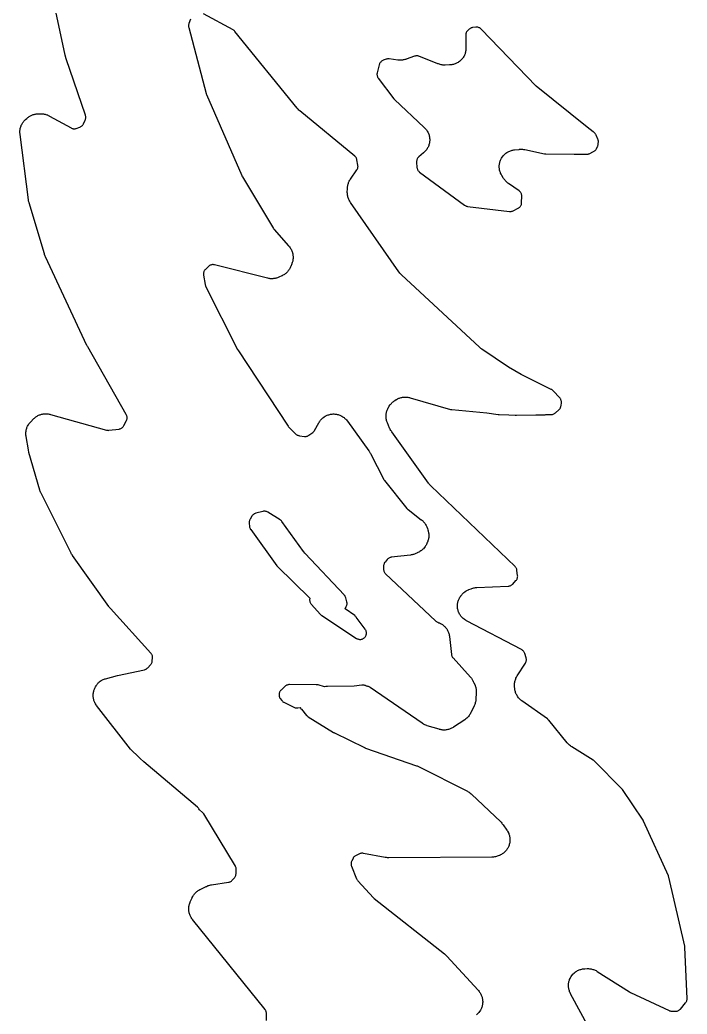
# Model space of a CAD drawing. Header units: millimetres. Extents: x 0 to 194, y 0 to 300.
# Drawn here: x 0.09 to 31.42, y 159.71 to 206.44 of the extents above; entities that cross this region are included whole.
import ezdxf

# ---------------------------------------------------------------- set-up
doc = ezdxf.new("R2010")
doc.units = ezdxf.units.MM
doc.layers.add('CUT', color=7, linetype='CONTINUOUS')

msp = doc.modelspace()

# ---------------------------------------------------------------- linework, layer by layer
at = {"layer": 'CUT'}
for points in [[(11.6728, 159.4002), (11.6632, 159.7394), (11.6611, 159.7671), (11.6565, 159.7945), (11.6493, 159.8214), (11.6397, 159.8475), (11.6278, 159.8726), (11.6135, 159.8964), (11.5971, 159.9189), (8.1956, 164.1507), (8.1819, 164.1686), (8.1556, 164.205), (8.131, 164.2427), (8.1141, 164.2718), (8.0935, 164.3117), (8.0795, 164.3424), (8.0629, 164.3841), (8.0521, 164.416), (8.0398, 164.4593), (8.0322, 164.4921), (8.0243, 164.5363), (8.02, 164.5698), (8.0166, 164.6146), (8.0156, 164.6482), (8.0167, 164.6932), (8.0191, 164.7268), (8.0246, 164.7714), (8.0304, 164.8046), (8.0403, 164.8484), (8.0494, 164.8808), (8.0636, 164.9235), (8.08, 164.9653), (8.0887, 164.9861), (8.1706, 165.1681), (8.1801, 165.1881), (8.2003, 165.2275), (8.2223, 165.2659), (8.2402, 165.2939), (8.266, 165.3299), (8.2865, 165.356), (8.3157, 165.3893), (8.3387, 165.4132), (8.371, 165.4436), (8.3963, 165.4651), (8.4314, 165.4921), (8.4587, 165.511), (8.4963, 165.5344), (8.535, 165.556), (8.5546, 165.5663), (8.8259, 165.7002), (8.8468, 165.7099), (8.889, 165.7281), (8.9321, 165.7441), (8.9649, 165.7545), (9.0094, 165.7661), (9.0545, 165.7753), (9.0771, 165.7794), (9.8804, 165.9023), (9.9097, 165.9083), (9.9382, 165.9172), (9.9658, 165.9288), (9.992, 165.9432), (10.0166, 165.9601), (10.0395, 165.9793), (10.0603, 166.0007), (10.1619, 166.1163), (10.1797, 166.1386), (10.1953, 166.1625), (10.2086, 166.1877), (10.2194, 166.2141), (10.2277, 166.2415), (10.2333, 166.2694), (10.2362, 166.2978), (10.247, 166.4923), (10.2471, 166.5223), (10.2443, 166.5521), (10.2385, 166.5816), (10.2297, 166.6103), (10.2182, 166.6379), (10.204, 166.6643), (8.7167, 169.1185), (8.699, 169.1445), (8.6787, 169.1685), (8.6561, 169.1902), (8.5139, 169.3128), (8.4902, 169.3525), (8.4718, 169.3797), (8.4506, 169.4047), (8.4268, 169.4273), (5.8991, 171.5708), (5.7384, 171.7239), (5.7003, 171.7603), (5.6837, 171.776), (5.2862, 172.1548), (3.689, 174.2058), (3.6861, 174.2096), (3.6608, 174.2458), (3.6373, 174.2832), (3.621, 174.312), (3.6013, 174.3515), (3.5879, 174.3818), (3.5721, 174.4231), (3.5618, 174.4546), (3.5502, 174.4972), (3.543, 174.5295), (3.5356, 174.573), (3.5316, 174.6059), (3.5285, 174.65), (3.5278, 174.6831), (3.529, 174.7272), (3.5315, 174.7602), (3.5371, 174.8041), (3.5428, 174.8367), (3.5526, 174.8798), (3.5616, 174.9116), (3.5755, 174.9535), (3.5876, 174.9844), (3.6056, 175.0247), (3.6256, 175.0641), (3.6361, 175.0836), (3.6636, 175.1317), (3.6744, 175.1497), (3.6969, 175.1851), (3.721, 175.2195), (3.7402, 175.2444), (3.7675, 175.2763), (3.789, 175.2993), (3.819, 175.3286), (3.8273, 175.3359), (3.8331, 175.3404), (3.8602, 175.3594), (3.8976, 175.3829), (3.9264, 175.3992), (3.966, 175.4189), (3.9963, 175.4323), (4.0376, 175.4481), (4.0796, 175.4618), (4.1007, 175.4681), (4.6762, 175.6256), (5.9355, 175.8965), (5.9644, 175.9043), (5.9924, 175.9149), (6.0192, 175.9282), (6.0445, 175.9441), (6.0681, 175.9624), (6.0898, 175.9831), (6.2214, 176.1215), (6.2407, 176.1438), (6.2577, 176.168), (6.2722, 176.1937), (6.2841, 176.2207), (6.2933, 176.2487), (6.2997, 176.2775), (6.3033, 176.3068), (6.314, 176.457), (6.3147, 176.4873), (6.3122, 176.5176), (6.3068, 176.5474), (6.2983, 176.5766), (6.2869, 176.6047), (6.2728, 176.6315), (6.256, 176.6568), (6.2368, 176.6803), (4.3382, 178.768), (4.3205, 178.7887), (4.2779, 178.8417), (4.2615, 178.8634), (2.5605, 181.2617), (2.5508, 181.2758), (2.5321, 181.3045), (2.5144, 181.3339), (2.4979, 181.3639), (2.49, 181.379), (1.0825, 184.1872), (1.0737, 184.2057), (1.0571, 184.2431), (1.0422, 184.2812), (1.029, 184.3199), (1.0228, 184.3394), (0.5083, 186.1109), (0.5018, 186.1362), (0.4872, 186.1998), (0.4821, 186.2254), (0.3766, 186.853), (0.3736, 186.8739), (0.3686, 186.9159), (0.3655, 186.9581), (0.3647, 186.9898), (0.3656, 187.0321), (0.3678, 187.0637), (0.3727, 187.1057), (0.3778, 187.137), (0.3866, 187.1783), (0.3947, 187.209), (0.4073, 187.2494), (0.4182, 187.2791), (0.4346, 187.3181), (0.4482, 187.3467), (0.4682, 187.384), (0.4845, 187.4112), (0.5079, 187.4465), (0.5266, 187.472), (0.5532, 187.5049), (0.5813, 187.5365), (0.5957, 187.552), (0.7225, 187.6817), (0.7382, 187.697), (0.7702, 187.7267), (0.8037, 187.7549), (0.8298, 187.7747), (0.8658, 187.7995), (0.8937, 187.8167), (0.9319, 187.8379), (0.9614, 187.8523), (1.0015, 187.8697), (1.0322, 187.8812), (1.0738, 187.8946), (1.1055, 187.903), (1.1482, 187.9123), (1.1806, 187.9177), (1.224, 187.9227), (1.2567, 187.9249), (1.3004, 187.9258), (1.3332, 187.9248), (1.3768, 187.9214), (1.4093, 187.9172), (1.4523, 187.9096), (1.495, 187.8998), (1.5162, 187.8944), (4.1478, 187.1576), (4.1771, 187.151), (4.2068, 187.1473), (4.2368, 187.1466), (4.2667, 187.149), (4.74, 187.2094), (4.7688, 187.2145), (4.797, 187.2224), (4.8244, 187.2331), (4.8505, 187.2463), (4.8752, 187.2621), (4.8983, 187.2801), (4.9195, 187.3004), (4.9386, 187.3226), (4.9555, 187.3466), (4.9699, 187.3721), (5.0878, 187.6062), (5.0997, 187.6332), (5.109, 187.6612), (5.1154, 187.69), (5.119, 187.7192), (5.1197, 187.7487), (5.1175, 187.7781), (5.1124, 187.8072), (5.1045, 187.8356), (5.0939, 187.8631), (5.0805, 187.8894), (3.2724, 191.0676), (3.2638, 191.0834), (3.2433, 191.1231), (3.2353, 191.1392), (1.2888, 195.2994), (1.276, 195.3298), (1.2466, 195.4069), (1.2359, 195.4382), (0.5189, 197.8345), (0.514, 197.8522), (0.5049, 197.8877), (0.4973, 197.9235), (0.4912, 197.9596), (0.4885, 197.9777), (0.0928, 201.0555), (0.0906, 201.0768), (0.0872, 201.1194), (0.0858, 201.1621), (0.0862, 201.1941), (0.0889, 201.2368), (0.0924, 201.2686), (0.0991, 201.3109), (0.1056, 201.3422), (0.1163, 201.3836), (0.1258, 201.4142), (0.1403, 201.4544), (0.1527, 201.484), (0.171, 201.5227), (0.1861, 201.5509), (0.2079, 201.5876), (0.2256, 201.6143), (0.2509, 201.6488), (0.2711, 201.6737), (0.2995, 201.7057), (0.3294, 201.7362), (0.3448, 201.7511), (0.4068, 201.8086), (0.4224, 201.8225), (0.4543, 201.8494), (0.4875, 201.8749), (0.5131, 201.8928), (0.5485, 201.9151), (0.5757, 201.9305), (0.613, 201.9494), (0.6416, 201.9622), (0.6804, 201.9776), (0.71, 201.9877), (0.7502, 201.9994), (0.7806, 202.0068), (0.8216, 202.0147), (0.8526, 202.0192), (0.8942, 202.0232), (0.9359, 202.0254), (0.9568, 202.026), (1.0715, 202.0265), (1.0945, 202.026), (1.1405, 202.0239), (1.1864, 202.0194), (1.2205, 202.0142), (1.2657, 202.0051), (1.2991, 201.9965), (1.3431, 201.9827), (1.3755, 201.9708), (1.4179, 201.9526), (1.4592, 201.9323), (1.4796, 201.9216), (2.4863, 201.3614), (2.5118, 201.3488), (2.5384, 201.3386), (2.5658, 201.331), (2.5939, 201.326), (2.6222, 201.3237), (2.6507, 201.3241), (2.679, 201.3272), (2.7069, 201.333), (2.7341, 201.3414), (2.901, 201.4016), (2.9281, 201.4129), (2.9539, 201.4268), (2.9783, 201.4432), (3.0009, 201.4619), (3.0217, 201.4827), (3.0403, 201.5054), (3.0565, 201.5298), (3.0704, 201.5557), (3.1533, 201.7313), (3.1644, 201.758), (3.1728, 201.7856), (3.1786, 201.8139), (3.1816, 201.8426), (3.1818, 201.8715), (3.1793, 201.9003), (3.174, 201.9286), (3.1659, 201.9564), (2.2594, 204.6112), (2.2118, 204.7802), (1.2928, 209.1272)], [(27.6098, 157.6047), (25.9481, 160.6641), (25.9379, 160.6842), (25.9183, 160.7249), (25.9009, 160.7665), (25.8894, 160.7983), (25.8762, 160.8415), (25.8679, 160.8742), (25.8591, 160.9185), (25.8542, 160.952), (25.8498, 160.9969), (25.8483, 161.0307), (25.8485, 161.0758), (25.8503, 161.1096), (25.855, 161.1545), (25.8603, 161.1879), (25.8694, 161.2321), (25.878, 161.2648), (25.8916, 161.3078), (25.9033, 161.3395), (25.9211, 161.381), (25.936, 161.4114), (25.9579, 161.4508), (25.9758, 161.4795), (26.0015, 161.5166), (26.0221, 161.5434), (26.0514, 161.5777), (26.0758, 161.6035), (26.1089, 161.6351), (26.1369, 161.6593), (26.1737, 161.6878), (26.2022, 161.7078), (26.2417, 161.7323), (26.2722, 161.7492), (26.314, 161.7695), (26.346, 161.7832), (26.3897, 161.7991), (26.423, 161.8093), (26.4681, 161.8207), (26.5023, 161.8274), (26.5483, 161.8341), (26.5946, 161.8383), (26.6178, 161.8399), (26.7237, 161.8441), (26.7465, 161.8444), (26.7922, 161.8439), (26.8378, 161.8411), (26.8718, 161.8372), (26.9168, 161.8298), (26.9503, 161.8225), (26.9944, 161.8106), (27.0269, 161.8), (27.0695, 161.7836), (27.1008, 161.7697), (27.1416, 161.7491), (27.1812, 161.7265), (27.2008, 161.7147), (28.7065, 160.7504), (28.7236, 160.7403), (28.7475, 160.7272), (28.7652, 160.7182), (30.5691, 159.8753), (30.5957, 159.8644), (30.6232, 159.8561), (30.6513, 159.8504), (30.6799, 159.8475), (30.8581, 159.8379), (30.8889, 159.8378), (30.9196, 159.8409), (30.9498, 159.8471), (30.9793, 159.8564), (31.0076, 159.8687), (31.0345, 159.8838), (31.0597, 159.9016), (31.0829, 159.9219), (31.1039, 159.9445), (31.3489, 160.236), (31.3657, 160.2581), (31.3805, 160.2816), (31.393, 160.3064), (31.4032, 160.3323), (31.4109, 160.359), (31.4161, 160.3863), (31.4188, 160.414), (31.4189, 160.4417), (31.3168, 162.8387), (31.3143, 162.8662), (31.3093, 162.8934), (30.5572, 166.1506), (30.5492, 166.179), (30.5384, 166.2066), (29.3781, 168.7764), (29.3668, 168.7989), (29.3536, 168.8204), (28.3863, 170.2587), (28.3694, 170.2814), (28.3505, 170.3024), (27.0603, 171.6052), (27.0343, 171.6286), (27.0058, 171.6487), (25.9996, 172.2759), (25.979, 172.2895), (25.9388, 172.3177), (25.9001, 172.3482), (25.8724, 172.3725), (25.8373, 172.407), (25.8042, 172.4433), (25.7881, 172.462), (24.9201, 173.5242), (24.9022, 173.5442), (24.8825, 173.5625), (24.8613, 173.5791), (23.6653, 174.4273), (23.6474, 174.4407), (23.6123, 174.4683), (23.5786, 174.4976), (23.5545, 174.5208), (23.5238, 174.5534), (23.5021, 174.5789), (23.4749, 174.6143), (23.4558, 174.6418), (23.4322, 174.6797), (23.416, 174.709), (23.3963, 174.7491), (23.383, 174.7798), (23.3673, 174.8216), (23.3572, 174.8535), (23.3458, 174.8967), (23.3365, 174.9404), (23.3324, 174.9624), (23.3215, 175.0306), (23.3184, 175.0538), (23.3134, 175.1002), (23.3108, 175.1469), (23.3107, 175.1819), (23.313, 175.2285), (23.3165, 175.2634), (23.3236, 175.3096), (23.3307, 175.3438), (23.3425, 175.389), (23.3532, 175.4224), (23.3697, 175.4661), (23.3837, 175.4982), (23.4046, 175.54), (23.4277, 175.5806), (23.4397, 175.6006), (23.8238, 176.2021), (23.8381, 176.2271), (23.85, 176.2533), (23.8593, 176.2806), (23.8659, 176.3087), (23.8698, 176.3372), (23.871, 176.366), (23.8693, 176.3948), (23.865, 176.4232), (23.8579, 176.4512), (23.794, 176.6601), (23.784, 176.6881), (23.7712, 176.7149), (23.7558, 176.7402), (23.738, 176.764), (23.718, 176.7859), (23.6959, 176.8057), (23.6719, 176.8232), (23.6463, 176.8382), (21.0659, 178.1899), (21.0462, 178.2008), (21.0073, 178.2237), (20.9696, 178.2486), (20.9424, 178.2686), (20.9074, 178.2971), (20.8823, 178.3197), (20.8503, 178.3515), (20.8276, 178.3765), (20.799, 178.4114), (20.7789, 178.4386), (20.7539, 178.4762), (20.7366, 178.5052), (20.7155, 178.5451), (20.7013, 178.5758), (20.6843, 178.6176), (20.6731, 178.6495), (20.6604, 178.6928), (20.6525, 178.7256), (20.6442, 178.77), (20.6397, 178.8035), (20.6358, 178.8484), (20.6347, 178.8822), (20.6354, 178.9273), (20.6376, 178.9611), (20.6428, 179.0059), (20.6484, 179.0392), (20.658, 179.0833), (20.6669, 179.1159), (20.681, 179.1588), (20.6931, 179.1903), (20.7113, 179.2316), (20.7265, 179.2618), (20.7488, 179.301), (20.7731, 179.339), (20.7857, 179.3578), (20.7923, 179.3671), (20.8055, 179.3847), (20.8327, 179.4194), (20.8616, 179.4527), (20.8845, 179.4765), (20.9165, 179.5068), (20.9416, 179.5283), (20.9765, 179.5553), (21.0035, 179.5742), (21.0409, 179.5977), (21.0696, 179.6139), (21.1091, 179.6336), (21.1494, 179.6513), (21.1698, 179.6597), (21.2805, 179.702), (21.3032, 179.71), (21.3491, 179.7248), (21.3957, 179.7371), (21.431, 179.7444), (21.4787, 179.7517), (21.5266, 179.7563), (21.5507, 179.758), (23.0229, 179.8225), (23.052, 179.8251), (23.0806, 179.8307), (23.1086, 179.8389), (23.1357, 179.8499), (23.1616, 179.8634), (23.186, 179.8794), (23.2088, 179.8977), (23.2296, 179.9181), (23.3823, 180.0825), (23.401, 180.1047), (23.4174, 180.1286), (23.4315, 180.154), (23.4431, 180.1806), (23.452, 180.2082), (23.4582, 180.2365), (23.4617, 180.2653), (23.4623, 180.2944), (23.4602, 180.3233), (23.4305, 180.5643), (23.4255, 180.5932), (23.4177, 180.6214), (23.4072, 180.6487), (23.3941, 180.6749), (23.3785, 180.6997), (23.3606, 180.7228), (23.3405, 180.7441), (19.3796, 184.5461), (19.365, 184.5608), (19.3364, 184.5909), (19.3093, 184.6223), (19.2836, 184.6549), (19.2711, 184.6715), (17.5465, 187.0805), (17.5324, 187.1015), (17.5053, 187.1441), (17.4807, 187.1883), (17.4586, 187.2338), (17.4481, 187.2568), (17.3454, 187.5023), (17.337, 187.5239), (17.3214, 187.5675), (17.308, 187.6119), (17.2996, 187.6457), (17.2909, 187.6912), (17.2861, 187.7257), (17.2821, 187.7719), (17.2808, 187.8066), (17.2816, 187.853), (17.284, 187.8877), (17.2895, 187.9337), (17.2954, 187.968), (17.3056, 188.0132), (17.3151, 188.0467), (17.3299, 188.0906), (17.3427, 188.1229), (17.362, 188.1651), (17.3834, 188.2063), (17.3947, 188.2266), (17.4189, 188.2676), (17.4304, 188.2861), (17.4543, 188.3226), (17.48, 188.3579), (17.5005, 188.3833), (17.5295, 188.416), (17.5523, 188.4393), (17.5843, 188.469), (17.6093, 188.49), (17.6441, 188.5164), (17.68, 188.5411), (17.6983, 188.5531), (17.7579, 188.5899), (17.7759, 188.6004), (17.8123, 188.6207), (17.8497, 188.6392), (17.8783, 188.6518), (17.9172, 188.6668), (17.9469, 188.6767), (17.987, 188.6881), (18.0174, 188.6951), (18.0585, 188.7027), (18.0894, 188.707), (18.131, 188.7107), (18.1622, 188.7121), (18.2039, 188.7119), (18.2351, 188.7104), (18.2767, 188.7064), (18.3076, 188.702), (18.3486, 188.6942), (18.3892, 188.6845), (18.4093, 188.6791), (20.3066, 188.131), (20.3347, 188.1244), (20.3632, 188.1204), (22.0178, 187.9731), (22.541, 187.888), (22.5641, 187.8851), (22.5875, 187.8841), (23.0461, 187.8815), (23.3436, 187.8551), (23.3604, 187.854), (23.3834, 187.8533), (23.4003, 187.8532), (24.309, 187.8745), (24.6906, 187.8724), (24.721, 187.8737), (24.751, 187.8782), (24.7801, 187.8855), (25.0433, 187.8917), (25.0734, 187.8939), (25.1031, 187.8992), (25.1322, 187.9074), (25.1603, 187.9185), (25.1871, 187.9323), (25.2124, 187.9488), (25.236, 187.9678), (25.4008, 188.1149), (25.4208, 188.1344), (25.4388, 188.1558), (25.4548, 188.1787), (25.4686, 188.203), (25.4801, 188.2284), (25.4891, 188.2549), (25.4957, 188.282), (25.4997, 188.3097), (25.5129, 188.4459), (25.5144, 188.4739), (25.5131, 188.502), (25.5093, 188.5298), (25.5029, 188.5571), (25.4939, 188.5837), (25.4825, 188.6094), (25.4688, 188.6339), (25.4528, 188.657), (25.4347, 188.6785), (25.131, 189.0073), (25.1114, 189.0267), (25.09, 189.0442), (25.0671, 189.0597), (25.0428, 189.073), (23.6187, 189.7719), (23.0259, 190.1214), (21.7771, 190.9653), (21.7628, 190.9753), (21.7347, 190.9959), (21.7075, 191.0176), (21.6811, 191.0403), (21.6681, 191.0519), (18.0102, 194.4538), (17.9931, 194.4706), (17.9598, 194.5051), (17.9283, 194.5413), (17.8989, 194.5791), (17.8846, 194.5984), (15.6099, 197.8644), (15.597, 197.8839), (15.5724, 197.9235), (15.5498, 197.9644), (15.5345, 197.9958), (15.5163, 198.0388), (15.5044, 198.0716), (15.4907, 198.1162), (15.4822, 198.1502), (15.4733, 198.196), (15.4683, 198.2306), (15.4642, 198.2771), (15.4624, 198.3237), (15.4621, 198.347), (15.4644, 198.5022), (15.4652, 198.5244), (15.468, 198.5688), (15.4731, 198.6129), (15.4785, 198.6458), (15.4878, 198.6893), (15.4964, 198.7214), (15.51, 198.7638), (15.5218, 198.7949), (15.5395, 198.8357), (15.5542, 198.8656), (15.5759, 198.9044), (15.5994, 198.9421), (15.6117, 198.9607), (15.9105, 199.3905), (15.926, 199.4154), (15.9391, 199.4417), (15.9495, 199.4692), (15.9572, 199.4976), (15.9621, 199.5266), (15.9641, 199.5559), (15.9632, 199.5853), (15.9595, 199.6144), (15.9152, 199.8625), (15.9084, 199.892), (15.8986, 199.9207), (15.886, 199.9482), (15.8707, 199.9743), (15.8528, 199.9988), (15.8326, 200.0213), (15.8102, 200.0417), (13.2306, 202.1586), (13.2133, 202.1736), (13.1794, 202.2044), (13.1471, 202.237), (13.1165, 202.2711), (13.1017, 202.2885), (10.1856, 205.8964), (10.1658, 205.9185), (10.1439, 205.9386), (10.1201, 205.9564), (10.0947, 205.9718), (8.7128, 206.7176)], [(8.0944, 206.4682), (8.0232, 206.2633), (8.015, 206.2351), (8.0095, 206.2061), (8.0069, 206.1768), (8.0072, 206.1474), (8.0103, 206.1181), (8.0163, 206.0893), (8.826, 202.9805), (8.8328, 202.9581), (8.8413, 202.9363), (10.5026, 199.1222), (10.5111, 199.1044), (10.5235, 199.0803), (10.5331, 199.0631), (11.9984, 196.6329), (12.0135, 196.6103), (12.0305, 196.5891), (12.7045, 195.8269), (12.7201, 195.8081), (12.7504, 195.7699), (12.7786, 195.73), (12.7981, 195.6991), (12.8218, 195.6564), (12.8378, 195.6235), (12.8567, 195.5785), (12.8732, 195.5326), (12.8808, 195.5093), (12.8812, 195.5078), (12.8869, 195.487), (12.8972, 195.4451), (12.9055, 195.4027), (12.9102, 195.3707), (12.9144, 195.3277), (12.916, 195.2954), (12.9161, 195.2522), (12.9146, 195.2199), (12.9105, 195.1769), (12.906, 195.1449), (12.8978, 195.1025), (12.8901, 195.071), (12.8779, 195.0296), (12.8638, 194.9888), (12.8562, 194.9686), (12.8074, 194.8473), (12.7989, 194.8274), (12.7808, 194.7881), (12.7608, 194.7496), (12.7445, 194.7216), (12.7209, 194.6852), (12.702, 194.6589), (12.675, 194.6249), (12.6536, 194.6005), (12.6235, 194.5693), (12.5999, 194.5471), (12.5669, 194.519), (12.5413, 194.4991), (12.5057, 194.4743), (12.4783, 194.457), (12.4406, 194.4357), (12.4019, 194.4162), (12.3823, 194.407), (12.2413, 194.3444), (12.2216, 194.3362), (12.1817, 194.3207), (12.1411, 194.3072), (12.1102, 194.2985), (12.0685, 194.2888), (12.037, 194.2831), (11.9946, 194.2775), (11.9626, 194.2747), (11.9199, 194.2732), (11.8878, 194.2735), (11.8451, 194.276), (11.8132, 194.2794), (11.7709, 194.2859), (11.729, 194.2944), (11.7081, 194.2992), (9.2284, 194.9282), (9.1984, 194.9342), (9.1679, 194.9371), (9.1373, 194.9369), (9.1069, 194.9336), (9.0769, 194.9272), (9.0478, 194.9177), (9.0198, 194.9054), (8.9932, 194.8902), (8.9682, 194.8725), (8.9453, 194.8522), (8.7962, 194.7069), (8.7765, 194.6858), (8.759, 194.6629), (8.7437, 194.6385), (8.7309, 194.6126), (8.7206, 194.5857), (8.7129, 194.5579), (8.7079, 194.5295), (8.7057, 194.5007), (8.7063, 194.4719), (8.7096, 194.4433), (8.7812, 194.0093), (8.7876, 193.9798), (8.7969, 193.9511), (8.8091, 193.9235), (10.2885, 190.9767), (10.2968, 190.9612), (10.3089, 190.9404), (10.3181, 190.9254), (12.682, 187.3366), (12.7015, 187.3102), (12.7238, 187.2861), (13.0456, 186.9746), (13.0662, 186.9563), (13.0885, 186.94), (13.1122, 186.9259), (13.1371, 186.9139), (13.1629, 186.9043), (13.1896, 186.8972), (13.2168, 186.8925), (13.4486, 186.8633), (13.4765, 186.8611), (13.5045, 186.8615), (13.5324, 186.8645), (13.5599, 186.8702), (13.5867, 186.8783), (13.6126, 186.889), (13.6375, 186.902), (13.661, 186.9172), (13.8348, 187.042), (13.8604, 187.0626), (13.8835, 187.0858), (13.904, 187.1114), (13.9216, 187.1391), (14.1257, 187.5036), (14.1372, 187.523), (14.1612, 187.5612), (14.1871, 187.5982), (14.2078, 187.6249), (14.2373, 187.6591), (14.2606, 187.6836), (14.2933, 187.7146), (14.319, 187.7366), (14.3546, 187.7643), (14.3824, 187.7836), (14.4206, 187.8075), (14.4502, 187.824), (14.4906, 187.8439), (14.5217, 187.8574), (14.5639, 187.8732), (14.5961, 187.8834), (14.6398, 187.8949), (14.6729, 187.9019), (14.7174, 187.9089), (14.751, 187.9126), (14.7961, 187.9151), (14.8299, 187.9154), (14.875, 187.9134), (14.9086, 187.9102), (14.9533, 187.9038), (14.9865, 187.8973), (15.0302, 187.8864), (15.0626, 187.8766), (15.1051, 187.8613), (15.1363, 187.8483), (15.177, 187.8289), (15.2068, 187.8129), (15.2453, 187.7895), (15.2733, 187.7705), (15.3094, 187.7434), (15.3353, 187.7217), (15.3685, 187.6911), (15.3921, 187.6669), (15.422, 187.6331), (15.4502, 187.5979), (15.4639, 187.5799), (16.4749, 186.1767), (16.4845, 186.1628), (16.5032, 186.1347), (16.5208, 186.1059), (16.5374, 186.0764), (16.5453, 186.0615), (17.1763, 184.8322), (17.1915, 184.806), (17.2091, 184.7816), (18.2593, 183.471), (18.2754, 183.4525), (18.293, 183.4354), (18.312, 183.4197), (18.9346, 182.9469), (18.9525, 182.9326), (18.9874, 182.9031), (19.0209, 182.8719), (19.0447, 182.8473), (19.0748, 182.8129), (19.0959, 182.7859), (19.1224, 182.7486), (19.1407, 182.7197), (19.1632, 182.6799), (19.1785, 182.6493), (19.1969, 182.6074), (19.2131, 182.5647), (19.2206, 182.5431), (19.2481, 182.4577), (19.254, 182.4378), (19.2649, 182.3978), (19.2739, 182.3573), (19.2792, 182.3267), (19.2845, 182.2856), (19.287, 182.2546), (19.2884, 182.2132), (19.2881, 182.1821), (19.2857, 182.1408), (19.2825, 182.1099), (19.2763, 182.0689), (19.2702, 182.0384), (19.2603, 181.9981), (19.2485, 181.9584), (19.2422, 181.9386), (19.2256, 181.8908), (19.2173, 181.8688), (19.1996, 181.8252), (19.1796, 181.7826), (19.1629, 181.7515), (19.1386, 181.7112), (19.1188, 181.682), (19.0904, 181.6445), (19.0677, 181.6176), (19.0355, 181.5832), (19.0101, 181.5588), (18.9745, 181.528), (18.9467, 181.5063), (18.908, 181.4794), (18.8681, 181.4546), (18.8478, 181.4427), (18.7442, 181.3855), (18.725, 181.3755), (18.6861, 181.3565), (18.6463, 181.3393), (18.6159, 181.3279), (18.5746, 181.3146), (18.5433, 181.3061), (18.5009, 181.2969), (18.4582, 181.2897), (18.4367, 181.2866), (17.527, 181.1783), (17.4986, 181.1735), (17.4708, 181.1661), (17.4438, 181.1559), (17.4179, 181.1433), (17.3934, 181.1282), (17.3704, 181.1108), (17.3492, 181.0913), (17.3299, 181.0699), (17.2323, 180.9501), (17.2151, 180.9267), (17.2002, 180.9018), (17.1878, 180.8755), (17.178, 180.8482), (17.1708, 180.82), (17.1665, 180.7913), (17.1649, 180.7623), (17.1641, 180.618), (17.1656, 180.5873), (17.1701, 180.5569), (17.1777, 180.5271), (17.1884, 180.4983), (17.2019, 180.4707), (17.2182, 180.4446), (17.2371, 180.4203), (17.2583, 180.3981), (19.6015, 178.1891), (19.6226, 178.171), (19.6452, 178.155), (19.6693, 178.1411), (19.6945, 178.1295), (19.7111, 178.1236), (19.7111, 178.1235), (19.761, 178.1056), (19.7925, 178.0925), (19.8337, 178.0729), (19.8637, 178.0567), (19.9026, 178.033), (19.9308, 178.0138), (19.9672, 177.9863), (19.9933, 177.9644), (20.0267, 177.9334), (20.0505, 177.9089), (20.0805, 177.8747), (20.1017, 177.8479), (20.1282, 177.8108), (20.1465, 177.7821), (20.1691, 177.7425), (20.1845, 177.712), (20.2029, 177.6703), (20.2151, 177.6385), (20.2293, 177.5952), (20.2382, 177.5622), (20.2479, 177.5177), (20.2553, 177.4728), (20.2584, 177.4502), (20.353, 176.615), (20.3581, 176.5844), (20.3663, 176.5544), (20.3776, 176.5255), (20.3918, 176.4979), (20.4087, 176.4719), (20.4283, 176.4478), (21.2487, 175.5382), (21.2614, 175.5235), (21.2861, 175.4936), (21.3095, 175.4626), (21.326, 175.4387), (21.3467, 175.4058), (21.3611, 175.3805), (21.3789, 175.346), (21.3951, 175.3108), (21.4028, 175.2929), (21.4583, 175.1576), (21.4654, 175.1389), (21.4789, 175.1014), (21.4907, 175.0633), (21.4982, 175.0344), (21.5066, 174.9953), (21.5115, 174.9659), (21.5164, 174.9263), (21.5187, 174.8965), (21.5201, 174.8566), (21.5197, 174.8167), (21.519, 174.7968), (21.5039, 174.5215), (21.5021, 174.4995), (21.4975, 174.4556), (21.4908, 174.4119), (21.4842, 174.3795), (21.4732, 174.3367), (21.4634, 174.3051), (21.4483, 174.2637), (21.4312, 174.223), (21.4221, 174.2028), (21.2635, 173.8726), (21.2525, 173.8511), (21.2293, 173.8088), (21.2038, 173.7677), (21.1831, 173.738), (21.1534, 173.7), (21.1297, 173.6727), (21.096, 173.638), (21.0695, 173.6134), (21.0323, 173.5825), (20.9936, 173.5537), (20.9738, 173.5398), (20.4537, 173.1945), (20.4351, 173.1828), (20.3973, 173.1603), (20.3584, 173.1397), (20.3286, 173.1256), (20.2879, 173.1089), (20.2568, 173.0979), (20.2146, 173.0852), (20.1826, 173.0772), (20.1395, 173.0687), (20.1068, 173.0639), (20.063, 173.0597), (20.0301, 173.0581), (19.9861, 173.0582), (19.9531, 173.0598), (19.9093, 173.0642), (19.8767, 173.069), (19.8336, 173.0777), (19.7909, 173.0884), (19.7697, 173.0942), (19.2183, 173.2617), (19.1962, 173.269), (19.1524, 173.2848), (19.1095, 173.3029), (19.0781, 173.3181), (19.0373, 173.3405), (18.9977, 173.3649), (18.9782, 173.3777), (16.5419, 175.0641), (16.5161, 175.0801), (16.4887, 175.0934), (16.4602, 175.1039), (16.4307, 175.1114), (16.4006, 175.1159), (16.3702, 175.1174), (16.3649, 175.1174), (16.3593, 175.1212), (16.3354, 175.136), (16.3101, 175.1486), (16.2837, 175.1587), (16.2565, 175.1663), (16.2288, 175.1713), (16.2006, 175.1737), (16.1724, 175.1735), (16.1443, 175.1705), (15.7815, 175.1154), (14.5267, 175.1112), (14.4997, 175.1099), (14.4731, 175.1062), (14.4468, 175.1001), (14.3948, 175.0855), (14.0864, 175.1784), (14.0583, 175.1854), (14.0297, 175.1897), (14.0008, 175.1912), (12.7456, 175.195), (12.7175, 175.1937), (12.6896, 175.1899), (12.6622, 175.1834), (12.6355, 175.1744), (12.6098, 175.1629), (12.5853, 175.1491), (12.5622, 175.133), (12.5407, 175.1149), (12.3499, 174.9378), (12.3294, 174.9169), (12.311, 174.894), (12.295, 174.8695), (12.2815, 174.8435), (12.2705, 174.8163), (12.2623, 174.7882), (12.2568, 174.7594), (12.2542, 174.7302), (12.2544, 174.7009), (12.2575, 174.6718), (12.2634, 174.6431), (12.2721, 174.6151), (12.2835, 174.5881), (12.2974, 174.5623), (12.3138, 174.538), (12.3794, 174.4505), (12.3972, 174.4289), (12.417, 174.409), (12.4386, 174.3911), (12.4617, 174.3752), (12.4862, 174.3616), (12.957, 174.1282), (12.9862, 174.1156), (13.0165, 174.1062), (13.0477, 174.1), (13.0793, 174.0972), (13.1111, 174.0977), (13.1426, 174.1016), (13.2508, 174.1207), (13.2565, 174.1062), (13.2695, 174.0806), (13.2849, 174.0563), (13.3025, 174.0335), (13.548, 173.7473), (13.5695, 173.7248), (13.5931, 173.7046), (13.6187, 173.6869), (14.8205, 172.9488), (14.8327, 172.9416), (14.8498, 172.9323), (14.8623, 172.9257), (16.2657, 172.2365), (16.2823, 172.229), (16.3052, 172.2194), (16.3222, 172.2129), (18.7075, 171.3813), (18.7351, 171.3706), (18.8031, 171.3418), (18.8299, 171.3293), (21.0821, 170.1941), (21.1016, 170.1837), (21.1399, 170.1619), (21.1772, 170.1383), (21.2042, 170.1192), (21.239, 170.0921), (21.2724, 170.0633), (21.2887, 170.0484), (22.6648, 168.7373), (22.6805, 168.7216), (22.711, 168.6894), (22.74, 168.6558), (22.7673, 168.6208), (22.7805, 168.6029), (22.952, 168.3587), (22.964, 168.3406), (22.9872, 168.304), (23.0086, 168.2662), (23.0233, 168.2372), (23.0409, 168.1975), (23.0527, 168.1672), (23.0665, 168.126), (23.0753, 168.0947), (23.085, 168.0524), (23.0908, 168.0204), (23.0964, 167.9774), (23.099, 167.945), (23.1005, 167.9016), (23.1, 167.8691), (23.0972, 167.8257), (23.0936, 167.7934), (23.0867, 167.7506), (23.08, 167.7187), (23.0689, 167.6768), (23.0592, 167.6457), (23.0442, 167.605), (23.0315, 167.5751), (23.0126, 167.536), (22.9971, 167.5074), (22.9745, 167.4703), (22.9563, 167.4434), (22.9303, 167.4086), (22.9096, 167.3835), (22.8804, 167.3515), (22.8573, 167.3285), (22.8251, 167.2994), (22.8, 167.2788), (22.7651, 167.2529), (22.7381, 167.2348), (22.7009, 167.2124), (22.6627, 167.1918), (22.6434, 167.182), (22.6138, 167.1679), (22.5913, 167.1578), (22.5456, 167.1391), (22.499, 167.1228), (22.4635, 167.1125), (22.4154, 167.1015), (22.379, 167.0952), (22.3299, 167.0894), (22.2807, 167.0864), (22.256, 167.0856), (17.4117, 167.054), (17.39, 167.0544), (17.3468, 167.0562), (17.3036, 167.0601), (17.2607, 167.066), (17.2394, 167.0695), (16.2179, 167.2619), (16.1875, 167.266), (16.1569, 167.267), (16.1263, 167.2649), (16.0961, 167.2596), (16.0665, 167.2513), (16.038, 167.24), (15.8721, 167.1644), (15.8464, 167.1512), (15.8221, 167.1356), (15.7995, 167.1177), (15.7786, 167.0977), (15.7598, 167.0758), (15.7432, 167.0522), (15.7289, 167.0271), (15.6675, 166.906), (15.6558, 166.8801), (15.6467, 166.8532), (15.6401, 166.8255), (15.6362, 166.7973), (15.635, 166.7689), (15.6365, 166.7405), (15.6407, 166.7123), (15.6475, 166.6847), (15.6569, 166.6579), (15.8952, 166.0686), (15.9066, 166.0438), (15.9202, 166.0201), (15.9359, 165.9977), (15.9535, 165.9769), (16.695, 165.1788), (16.7112, 165.1627), (16.7284, 165.1479), (20.0243, 162.5348), (20.0381, 162.5234), (20.0652, 162.5002), (20.0913, 162.4758), (20.1164, 162.4505), (20.1287, 162.4376), (21.6061, 160.8251), (21.6208, 160.8082), (21.6494, 160.7736), (21.6763, 160.7376), (21.6951, 160.7097), (21.7182, 160.6713), (21.7341, 160.6416), (21.7533, 160.6011), (21.7662, 160.57), (21.7813, 160.5277), (21.791, 160.4955), (21.8018, 160.4519), (21.8082, 160.4189), (21.8146, 160.3745), (21.8177, 160.341), (21.8196, 160.2961), (21.8194, 160.2625), (21.8168, 160.2177), (21.8133, 160.1843), (21.8062, 160.1399), (21.7993, 160.107), (21.788, 160.0636), (21.7778, 160.0315), (21.7621, 159.9894), (21.7489, 159.9585), (21.7291, 159.9182), (21.7128, 159.8888), (21.6891, 159.8507), (21.6699, 159.8231), (21.6426, 159.7875), (21.6207, 159.7619), (21.59, 159.7292), (21.5657, 159.7059), (21.5318, 159.6765)]]:
    msp.add_lwpolyline(points, dxfattribs=at)
for points in [[(19.2397, 201.1697), (19.2547, 201.14), (19.2729, 201.0993), (19.2849, 201.0681), (19.2989, 201.0258), (19.3079, 200.9937), (19.3176, 200.9502), (19.3233, 200.9173), (19.3287, 200.8731), (19.3311, 200.8398), (19.3321, 200.7952), (19.3312, 200.7619), (19.3278, 200.7174), (19.3236, 200.6843), (19.3159, 200.6404), (19.3084, 200.6079), (19.2963, 200.565), (19.2857, 200.5334), (19.2694, 200.4919), (19.2557, 200.4615), (19.2354, 200.4218), (19.2188, 200.3929), (19.1947, 200.3554), (19.1752, 200.3282), (19.1475, 200.2933), (19.1255, 200.2683), (19.0945, 200.2363), (19.0619, 200.2059), (19.0453, 200.1911), (18.8204, 200.001), (18.7996, 199.9816), (18.7807, 199.9604), (18.7639, 199.9374), (18.7493, 199.913), (18.7372, 199.8873), (18.7275, 199.8606), (18.7204, 199.833), (18.7159, 199.805), (18.7141, 199.7766), (18.715, 199.7482), (18.7342, 199.5051), (18.7378, 199.4768), (18.7441, 199.4489), (18.753, 199.4218), (18.7645, 199.3956), (18.7783, 199.3707), (18.7945, 199.3472), (18.8129, 199.3253), (18.8332, 199.3053), (18.8554, 199.2873), (20.9688, 197.7303), (20.9945, 197.7133), (21.0218, 197.699), (21.0505, 197.6877), (21.0801, 197.6793), (21.1105, 197.674), (23.0744, 197.4353), (23.1045, 197.4331), (23.1346, 197.434), (23.1645, 197.438), (23.1939, 197.4449), (23.2224, 197.4547), (23.2498, 197.4673), (23.4887, 197.5925), (23.5137, 197.6072), (23.5372, 197.6243), (23.559, 197.6435), (23.5788, 197.6648), (23.5964, 197.6878), (23.6117, 197.7125), (23.6246, 197.7385), (23.6349, 197.7657), (23.6425, 197.7937), (23.6473, 197.8223), (23.6494, 197.8513), (23.6563, 198.1485), (23.6555, 198.1779), (23.6519, 198.2071), (23.6454, 198.2358), (23.6361, 198.2637), (23.6242, 198.2906), (23.6096, 198.3162), (23.5926, 198.3402), (23.5734, 198.3625), (23.5521, 198.3828), (23.5289, 198.4008), (23.0239, 198.7558), (23.0051, 198.7697), (22.9682, 198.7986), (22.933, 198.8293), (22.9078, 198.8537), (22.8759, 198.8879), (22.8533, 198.9148), (22.8252, 198.9521), (22.799, 198.9909), (22.7864, 199.0106), (22.7142, 199.1305), (22.7031, 199.1501), (22.6818, 199.1898), (22.6626, 199.2305), (22.6497, 199.2617), (22.6346, 199.3041), (22.6249, 199.3364), (22.6141, 199.3802), (22.6077, 199.4133), (22.6014, 199.4579), (22.5983, 199.4915), (22.5964, 199.5365), (22.5967, 199.5702), (22.5994, 199.6152), (22.6031, 199.6487), (22.6102, 199.6932), (22.6172, 199.7262), (22.6287, 199.7697), (22.639, 199.8018), (22.6549, 199.844), (22.6683, 199.875), (22.6883, 199.9153), (22.7047, 199.9448), (22.7286, 199.9829), (22.748, 200.0106), (22.7756, 200.0462), (22.7976, 200.0718), (22.8286, 200.1044), (22.853, 200.1277), (22.8872, 200.1571), (22.9138, 200.1778), (22.9507, 200.2036), (22.9793, 200.2215), (23.0186, 200.2435), (23.0488, 200.2585), (23.0901, 200.2765), (23.1217, 200.2884), (23.1646, 200.3021), (23.1972, 200.3108), (23.2412, 200.3202), (23.2857, 200.3273), (23.308, 200.3304), (23.5264, 200.3544), (23.5503, 200.3564), (23.5982, 200.3591), (23.6461, 200.3593), (23.682, 200.3575), (23.7297, 200.3525), (23.7771, 200.345), (23.8006, 200.3406), (24.7237, 200.1437), (24.7536, 200.1388), (24.7839, 200.1371), (26.11, 200.1262), (26.6612, 200.1214), (26.6659, 200.1216), (26.6861, 200.1214), (26.7136, 200.1225), (26.7409, 200.126), (26.7677, 200.132), (26.7939, 200.1405), (26.8191, 200.1513), (27.0264, 200.2515), (27.0509, 200.2647), (27.0741, 200.2802), (27.0957, 200.2978), (27.1156, 200.3173), (27.1336, 200.3385), (27.1495, 200.3614), (27.1633, 200.3856), (27.2122, 200.4817), (27.2244, 200.5091), (27.2339, 200.5375), (27.2405, 200.5668), (27.2441, 200.5966), (27.2447, 200.6266), (27.2435, 200.6413), (27.2484, 200.6634), (27.252, 200.6921), (27.2528, 200.721), (27.2507, 200.7499), (27.2459, 200.7784), (27.2384, 200.8064), (27.2282, 200.8335), (27.1465, 201.0228), (27.1336, 201.049), (27.1183, 201.0738), (27.1006, 201.097), (27.0808, 201.1184), (27.0712, 201.1269), (27.0581, 201.1434), (27.0376, 201.1644), (27.0152, 201.1834), (26.7307, 201.4016), (24.3383, 203.3241), (21.7509, 206.0067), (21.729, 206.0273), (21.705, 206.0456), (21.6794, 206.0614), (21.6523, 206.0745), (21.624, 206.0849), (21.5948, 206.0924), (21.565, 206.0969), (21.535, 206.0984), (21.5049, 206.0969), (21.3621, 206.0825), (21.3347, 206.0784), (21.3078, 206.0719), (21.2816, 206.0629), (21.2564, 206.0515), (21.2323, 206.0378), (21.2095, 206.022), (21.1884, 206.0041), (21.1173, 205.9383), (21.0975, 205.9181), (21.0797, 205.8962), (21.064, 205.8727), (21.0506, 205.8478), (21.0396, 205.8217), (21.0311, 205.7948), (21.0252, 205.7671), (21.0219, 205.7391), (21.0213, 205.7108), (21.0353, 205.1416), (21.0353, 205.1197), (21.0342, 205.076), (21.031, 205.0323), (21.0271, 204.9998), (21.0197, 204.9566), (21.0126, 204.9246), (21.001, 204.8824), (20.9908, 204.8512), (20.9752, 204.8103), (20.962, 204.7803), (20.9425, 204.7411), (20.9265, 204.7125), (20.9033, 204.6754), (20.8845, 204.6485), (20.8578, 204.6139), (20.8366, 204.5889), (20.8066, 204.557), (20.783, 204.5342), (20.7501, 204.5053), (20.7244, 204.485), (20.6888, 204.4595), (20.6613, 204.4417), (20.6234, 204.4197), (20.5943, 204.4047), (20.5544, 204.3866), (20.524, 204.3744), (20.4826, 204.3602), (20.4511, 204.3511), (20.4085, 204.341), (20.3762, 204.335), (20.3329, 204.3291), (20.2893, 204.3253), (20.2674, 204.3239), (20.0613, 204.316), (20.0378, 204.3158), (19.9909, 204.3164), (19.9441, 204.3195), (19.9092, 204.3237), (19.8629, 204.3316), (19.8286, 204.3394), (19.7834, 204.3521), (19.739, 204.3672), (19.717, 204.3753), (18.8271, 204.73), (18.7976, 204.74), (18.7672, 204.7469), (18.7362, 204.7506), (18.705, 204.7511), (18.6739, 204.7483), (18.6433, 204.7423), (18.6135, 204.7332), (18.2288, 204.5932), (18.2079, 204.5862), (18.1659, 204.5732), (18.1234, 204.5623), (18.0911, 204.5556), (18.0477, 204.5489), (18.0149, 204.5455), (17.971, 204.543), (17.9381, 204.5428), (17.8942, 204.5446), (17.8504, 204.5486), (17.8286, 204.5512), (17.4338, 204.6067), (17.4049, 204.6093), (17.3759, 204.6091), (17.347, 204.6062), (17.3186, 204.6004), (17.2908, 204.592), (17.1491, 204.5412), (17.1221, 204.53), (17.0962, 204.5162), (17.0719, 204.5), (17.0492, 204.4814), (17.0285, 204.4608), (17.0099, 204.4382), (16.9935, 204.4139), (16.9796, 204.3881), (16.9683, 204.3611), (16.9597, 204.3331), (16.8633, 203.9565), (16.8574, 203.9272), (16.8544, 203.8974), (16.8544, 203.8674), (16.8573, 203.8377), (16.8632, 203.8083), (16.872, 203.7797), (16.8837, 203.7521), (16.898, 203.7258), (16.9148, 203.7011), (17.6484, 202.7322), (17.6644, 202.7129), (17.6819, 202.695), (19.0773, 201.3806), (19.0931, 201.3649), (19.124, 201.3328), (19.1532, 201.2992), (19.1739, 201.2729), (19.1997, 201.2366), (19.2176, 201.2084)], [(13.6917, 179.1691), (13.694, 179.1393), (13.6993, 179.1099), (13.7075, 179.0812), (13.7185, 179.0534), (13.7322, 179.0268), (13.7485, 179.0017), (13.7672, 178.9784), (14.2004, 178.4904), (14.219, 178.4713), (14.2392, 178.4539), (14.2608, 178.4384), (15.8991, 177.3687), (15.9249, 177.3537), (15.952, 177.3413), (15.9802, 177.3316), (16.0093, 177.3248), (16.0389, 177.3209), (16.0687, 177.32), (16.0984, 177.322), (16.1279, 177.327), (16.1566, 177.3349), (16.1845, 177.3456), (16.2111, 177.359), (16.2363, 177.375), (16.2598, 177.3934), (16.2813, 177.4141), (16.3007, 177.4368), (16.3177, 177.4613), (16.3322, 177.4873), (16.3441, 177.5147), (16.3531, 177.5432), (16.3593, 177.5723), (16.3626, 177.602), (16.3629, 177.6318), (16.3602, 177.6615), (16.3546, 177.6909), (16.3461, 177.7195), (16.3348, 177.7471), (16.3209, 177.7734), (16.3043, 177.7983), (15.8823, 178.3691), (15.8615, 178.3943), (15.8382, 178.417), (15.8125, 178.437), (15.3544, 178.7559), (15.4153, 178.8722), (15.427, 178.8972), (15.4363, 178.9233), (15.4432, 178.95), (15.4476, 178.9773), (15.4495, 179.0049), (15.4488, 179.0326), (15.4456, 179.06), (15.4398, 179.0871), (15.3894, 179.2801), (15.3805, 179.3087), (15.3687, 179.3361), (15.3542, 179.3623), (15.3372, 179.3869), (15.3179, 179.4097), (13.489, 181.3575), (13.47, 181.379), (13.4244, 181.4343), (13.4068, 181.457), (12.3888, 182.8639), (12.3706, 182.8866), (12.3503, 182.9074), (12.3281, 182.9262), (12.3041, 182.9428), (11.726, 183.3022), (11.6991, 183.3171), (11.6709, 183.3291), (11.6417, 183.3382), (11.6116, 183.3442), (11.5811, 183.3472), (11.5505, 183.347), (11.52, 183.3437), (11.49, 183.3373), (11.1596, 183.2488), (11.1321, 183.24), (11.1055, 183.2286), (11.0802, 183.2147), (11.0564, 183.1984), (11.0342, 183.18), (11.0139, 183.1594), (10.9957, 183.137), (10.9797, 183.113), (10.8927, 182.9675), (10.8796, 182.9432), (10.8689, 182.9178), (10.8605, 182.8916), (10.8545, 182.8646), (10.8511, 182.8372), (10.8502, 182.8097), (10.8518, 182.7821), (10.8684, 182.6249), (10.8733, 182.5939), (10.8814, 182.5636), (10.8926, 182.5344), (10.9069, 182.5064), (10.9239, 182.4801), (12.1568, 180.7811), (12.1723, 180.7616), (12.1893, 180.7434), (13.702, 179.2557), (13.696, 179.2287), (13.6923, 179.199)]]:
    msp.add_lwpolyline(points, close=True, dxfattribs=at)

doc.saveas('drawing.dxf')
